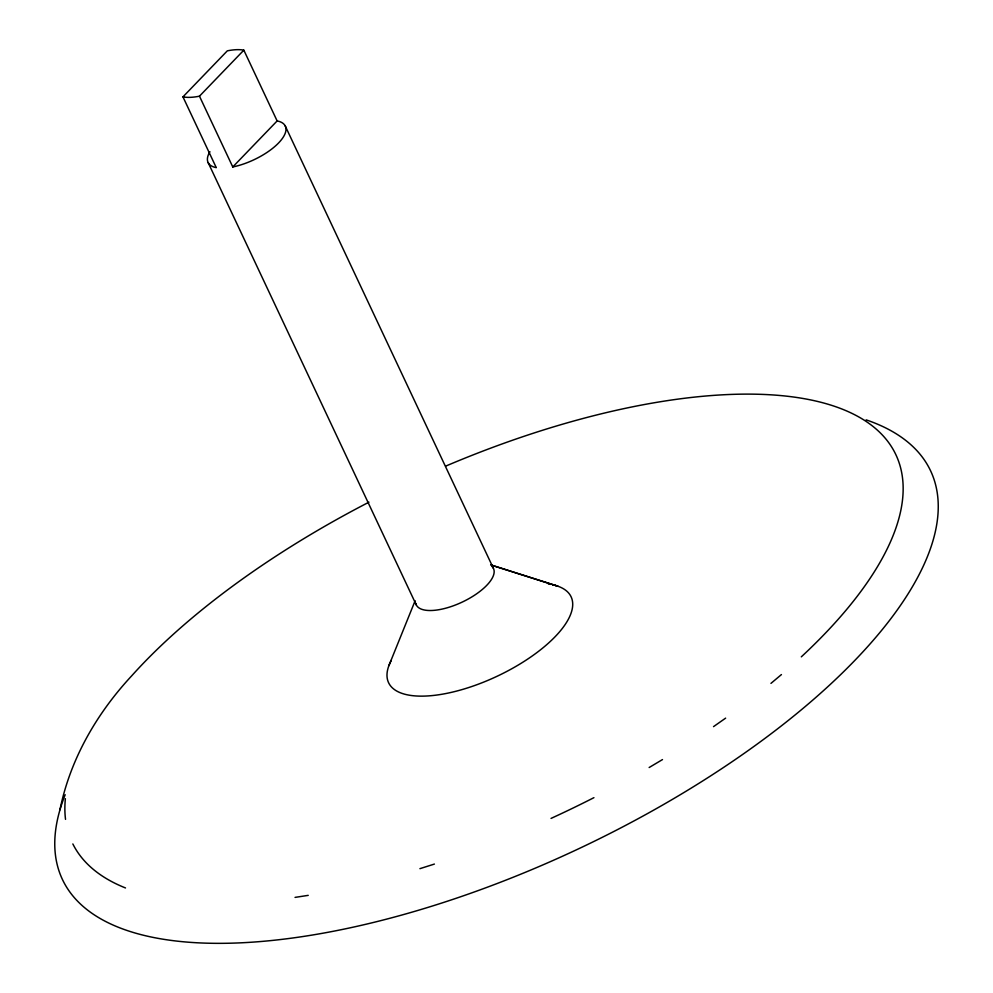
<?xml version="1.0" encoding="UTF-8"?>
<svg xmlns="http://www.w3.org/2000/svg" width="993" height="993" viewBox="0 0 993 993"><rect width="100%" height="100%" fill="white"/><g stroke="black" fill="none" stroke-linecap="round" stroke-linejoin="round"><path stroke-width="1.49" d="M59.94 809.829C70.242 759.136 96.718 713.446 131.684 675.836A455.216 182.253 -25.2 0 1 368.962 502.173M388.896 665.658L415.124 600.753M182.96 96.867L227.323 50.842A42.687 17.092 -25.2 0 1 243.831 50.159L277.134 120.935A42.687 17.092 -25.2 0 1 278.586 142.967A42.687 17.092 -25.2 0 1 232.772 166.961L199.469 96.184A42.687 17.092 -25.2 0 1 182.96 96.867L216.263 167.643A42.687 17.092 -25.2 0 1 209.945 151.73M199.469 96.184L243.831 50.159M232.772 166.961L277.134 120.935M770.953 683.383L781.441 674.57M713.533 726.628L725.635 718.138M649.149 767.515L662.492 759.583M419.915 868.664L434.4 864.071M295.045 897.387L308.227 895.363M491.398 565.116L556.44 585.746M490.679 564.88L558.227 586.342M285.239 125.962L493.409 568.344M208.158 162.616L416.315 604.998M866.132 419.853A479.78 192.083 -25.2 0 1 576.014 850.008A479.78 192.083 -25.2 0 1 65.166 794.723M491.969 566.395A42.687 17.092 -25.2 0 1 463.197 601.621A42.687 17.092 -25.2 0 1 415.732 603.297M445.994 465.99A455.216 182.253 -25.2 0 1 856.798 415.856A455.216 182.253 -25.2 0 1 801.314 656.845M593.926 797.664A455.216 182.253 -25.2 0 1 551.041 818.406M125.503 887.953A455.216 182.253 -25.2 0 1 72.849 843.951M65.526 819.362A455.216 182.253 -25.2 0 1 65.364 798.695M552.604 584.753A100.839 40.365 -25.2 0 1 496.624 676.481A100.839 40.365 -25.2 0 1 391.341 660.271M548.397 584.021A100.839 40.365 -25.2 0 1 550.544 584.356"/></g></svg>
